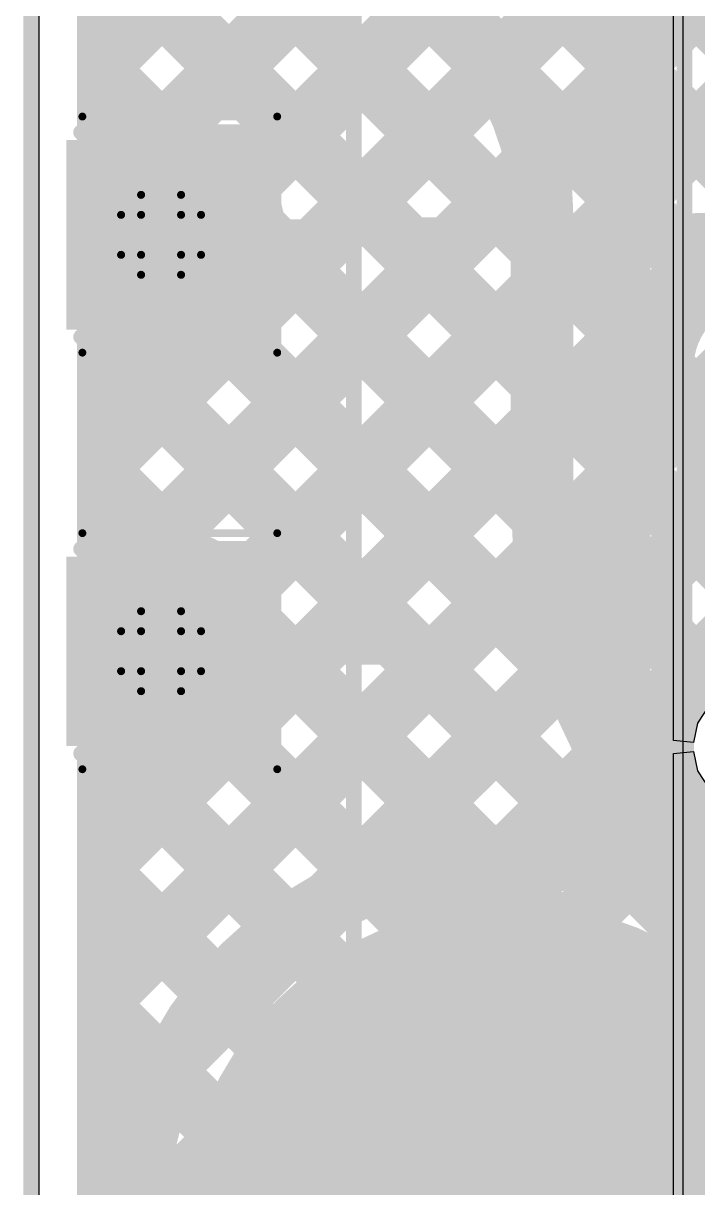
# Model space of a CAD drawing. Header units: millimetres. Extents: x 13 to 259, y -2 to 326.
# Drawn here: x 96.7 to 100.98, y 92.59 to 99.99 of the extents above; entities that cross this region are included whole.
import ezdxf

# ---------------------------------------------------------------- set-up
doc = ezdxf.new("R2010")
doc.units = ezdxf.units.MM
for name, color, linetype in [('BottomLayer', 5, 'Continuous'), ('BottomSolder', 6, 'Continuous'), ('ConnectLayer', 7, 'Continuous'), ('DrillDrawing', 1, 'Continuous'), ('Mechanical14', 56, 'Continuous'), ('Mechanical34', 56, 'Continuous'), ('Mechanical35', 56, 'Continuous'), ('Mechanical37', 56, 'Continuous'), ('Mechanical8', 56, 'Continuous'), ('MidLayer1', 16, 'Continuous'), ('MidLayer2', 76, 'Continuous'), ('MidLayer3', 90, 'Continuous'), ('MidLayer4', 156, 'Continuous'), ('MidLayer5', 130, 'Continuous'), ('MidLayer6', 216, 'Continuous'), ('MultiLayer', 9, 'Continuous'), ('TopLayer', 1, 'Continuous'), ('TopPaste', 8, 'Continuous'), ('TopSolder', 216, 'Continuous')]:
    doc.layers.add(name, color=color, linetype=linetype)

# ---------------------------------------------------------------- blocks, each defined once
blk = doc.blocks.new('PCB_CONN_0603F_51')
at = {"layer": 'Mechanical14', "const_width": 0.1}
for points in [[(0.508, 0.65), (-0.638, 0.65)], [(-0.638, 0.65), (-0.638, -0.65)], [(0.508, -0.65), (-0.638, -0.65)]]:
    blk.add_lwpolyline(points, dxfattribs=at)
at = {"layer": 'Mechanical14', "const_width": 0.05}
for points in [[(-0.663, 0.65, 1), (-0.613, 0.65, 1)], [(-0.663, 0.65, 1), (-0.613, 0.65, 1)], [(0.483, 0.65, 1), (0.533, 0.65, 1)], [(-0.663, -0.65, 1), (-0.613, -0.65, 1)], [(-0.663, -0.65, 1), (-0.613, -0.65, 1)], [(0.483, -0.65, 1), (0.533, -0.65, 1)]]:
    blk.add_lwpolyline(points, format="xyb", close=True, dxfattribs=at)
at = {"layer": 'Mechanical34', "const_width": 0.05}
blk.add_lwpolyline([(0.5, -0.75), (-0.738, -0.75)], dxfattribs=at)
at = {"layer": 'Mechanical34', "const_width": 0.025}
for points in [[(-0.7505, -0.75, 1), (-0.7255, -0.75, 1)], [(0.4875, -0.75, 1), (0.5125, -0.75, 1)]]:
    blk.add_lwpolyline(points, format="xyb", close=True, dxfattribs=at)
at = {"layer": 'Mechanical35', "const_width": 0.05}
blk.add_lwpolyline([(0.5, 0.75), (-0.738, 0.75)], dxfattribs=at)
at = {"layer": 'Mechanical35', "const_width": 0.025}
for points in [[(-0.7505, 0.75, 1), (-0.7255, 0.75, 1)], [(0.4875, 0.75, 1), (0.5125, 0.75, 1)]]:
    blk.add_lwpolyline(points, format="xyb", close=True, dxfattribs=at)
at = {"layer": 'Mechanical37', "const_width": 0.05}
blk.add_lwpolyline([(-0.738, 0.75), (-0.738, -0.75)], dxfattribs=at)
at = {"layer": 'Mechanical37', "const_width": 0.025}
for points in [[(-0.7505, 0.75, 1), (-0.7255, 0.75, 1)], [(-0.7505, -0.75, 1), (-0.7255, -0.75, 1)]]:
    blk.add_lwpolyline(points, format="xyb", close=True, dxfattribs=at)
at = {"layer": 'TopLayer'}
blk.add_solid([(-0.5, -0.4986), (0.5, -0.4986), (-0.5, 0.5014), (0.5, 0.5014)], dxfattribs=at)
at = {"layer": 'TopPaste'}
blk.add_solid([(-0.5, -0.4986), (0.5, -0.4986), (-0.5, 0.5014), (0.5, 0.5014)], dxfattribs=at)
at = {"layer": 'TopSolder'}
blk.add_solid([(-0.6016, -0.6002), (0.6016, -0.6002), (-0.6016, 0.603), (0.6016, 0.603)], dxfattribs=at)
blk = doc.blocks.new('PCB_CONN_0603F_57')
at = {"layer": 'Mechanical14', "const_width": 0.1}
for points in [[(0.508, 0.65), (-0.638, 0.65)], [(-0.638, 0.65), (-0.638, -0.65)], [(0.508, -0.65), (-0.638, -0.65)]]:
    blk.add_lwpolyline(points, dxfattribs=at)
at = {"layer": 'Mechanical14', "const_width": 0.05}
for points in [[(-0.663, 0.65, 1), (-0.613, 0.65, 1)], [(-0.663, 0.65, 1), (-0.613, 0.65, 1)], [(0.483, 0.65, 1), (0.533, 0.65, 1)], [(-0.663, -0.65, 1), (-0.613, -0.65, 1)], [(-0.663, -0.65, 1), (-0.613, -0.65, 1)], [(0.483, -0.65, 1), (0.533, -0.65, 1)]]:
    blk.add_lwpolyline(points, format="xyb", close=True, dxfattribs=at)
at = {"layer": 'Mechanical34', "const_width": 0.05}
blk.add_lwpolyline([(0.5, -0.75), (-0.738, -0.75)], dxfattribs=at)
at = {"layer": 'Mechanical34', "const_width": 0.025}
for points in [[(-0.7505, -0.75, 1), (-0.7255, -0.75, 1)], [(0.4875, -0.75, 1), (0.5125, -0.75, 1)]]:
    blk.add_lwpolyline(points, format="xyb", close=True, dxfattribs=at)
at = {"layer": 'Mechanical35', "const_width": 0.05}
blk.add_lwpolyline([(0.5, 0.75), (-0.738, 0.75)], dxfattribs=at)
at = {"layer": 'Mechanical35', "const_width": 0.025}
for points in [[(-0.7505, 0.75, 1), (-0.7255, 0.75, 1)], [(0.4875, 0.75, 1), (0.5125, 0.75, 1)]]:
    blk.add_lwpolyline(points, format="xyb", close=True, dxfattribs=at)
at = {"layer": 'Mechanical37', "const_width": 0.05}
blk.add_lwpolyline([(-0.738, 0.75), (-0.738, -0.75)], dxfattribs=at)
at = {"layer": 'Mechanical37', "const_width": 0.025}
for points in [[(-0.7505, 0.75, 1), (-0.7255, 0.75, 1)], [(-0.7505, -0.75, 1), (-0.7255, -0.75, 1)]]:
    blk.add_lwpolyline(points, format="xyb", close=True, dxfattribs=at)
at = {"layer": 'TopLayer'}
blk.add_solid([(-0.5, -0.5), (0.5, -0.5), (-0.5, 0.5), (0.5, 0.5)], dxfattribs=at)
at = {"layer": 'TopPaste'}
blk.add_solid([(-0.5, -0.5), (0.5, -0.5), (-0.5, 0.5), (0.5, 0.5)], dxfattribs=at)
at = {"layer": 'TopSolder'}
blk.add_solid([(-0.6016, -0.6016), (0.6016, -0.6016), (-0.6016, 0.6016), (0.6016, 0.6016)], dxfattribs=at)
blk = doc.blocks.new('MTG240_400_180')
at = {"layer": 'BottomLayer', "const_width": 2}
blk.add_lwpolyline([(-1, 0, 1), (1, 0, 1)], format="xyb", close=True, dxfattribs=at)
at = {"layer": 'BottomSolder', "const_width": 2.1016}
blk.add_lwpolyline([(-1.0508, 0, 1), (1.0508, 0, 1)], format="xyb", close=True, dxfattribs=at)
at = {"layer": 'MidLayer1', "const_width": 2}
blk.add_lwpolyline([(-1, 0, 1), (1, 0, 1)], format="xyb", close=True, dxfattribs=at)
at = {"layer": 'MidLayer2', "const_width": 2}
blk.add_lwpolyline([(-1, 0, 1), (1, 0, 1)], format="xyb", close=True, dxfattribs=at)
at = {"layer": 'MidLayer3', "const_width": 2}
blk.add_lwpolyline([(-1, 0, 1), (1, 0, 1)], format="xyb", close=True, dxfattribs=at)
at = {"layer": 'MidLayer4', "const_width": 2}
blk.add_lwpolyline([(-1, 0, 1), (1, 0, 1)], format="xyb", close=True, dxfattribs=at)
at = {"layer": 'MidLayer5', "const_width": 2}
blk.add_lwpolyline([(-1, 0, 1), (1, 0, 1)], format="xyb", close=True, dxfattribs=at)
at = {"layer": 'MidLayer6', "const_width": 2}
blk.add_lwpolyline([(-1, 0, 1), (1, 0, 1)], format="xyb", close=True, dxfattribs=at)
at = {"layer": 'MultiLayer', "const_width": 2}
blk.add_lwpolyline([(-1, 0, 1), (1, 0, 1)], format="xyb", close=True, dxfattribs=at)
at = {"layer": 'TopLayer', "const_width": 2}
blk.add_lwpolyline([(-1, 0, 1), (1, 0, 1)], format="xyb", close=True, dxfattribs=at)
at = {"layer": 'TopSolder', "const_width": 2.1016}
blk.add_lwpolyline([(-1.0508, 0, 1), (1.0508, 0, 1)], format="xyb", close=True, dxfattribs=at)

msp = doc.modelspace()

# ---------------------------------------------------------------- linework, layer by layer
at = {"layer": 'BottomLayer', "const_width": 0.25}
for points in [[(97.45, 98.6453, 1), (97.7, 98.6453, 1)], [(97.45, 96, 1), (97.7, 96, 1)]]:
    msp.add_lwpolyline(points, format="xyb", close=True, dxfattribs=at)
at = {"layer": 'ConnectLayer'}
for p, q in [((96.8, 84.7), (96.8, 118.759)), ((96.8, 84.7), (96.8, 118.759)), ((100.8311, 95.4323), (100.8311, 109.8588)), ((101.0689, 95.6723), (100.9827, 95.5433)), ((100.9827, 95.5433), (100.9581, 95.4198)), ((100.9581, 95.4198), (100.8311, 95.4323)), ((100.8311, 95.3499), (100.9581, 95.3624)), ((100.9581, 95.3624), (100.9827, 95.2389)), ((100.8311, 77.725), (100.8311, 95.3499)), ((100.9827, 95.2389), (101.0689, 95.1099))]:
    msp.add_line(p, q, dxfattribs=at)
at = {"layer": 'ConnectLayer', "const_width": 0.4}
for points in [[(97.24, 99.7856), (104.7624, 107.308)], [(97.24, 99.7856), (104.7624, 107.308)], [(100.4845, 95.4323), (100.4845, 104.9965)], [(98.0488, 96.3517), (106.5338, 104.8368)], [(98.0488, 96.3517), (106.5338, 104.8368)], [(97.24, 94.6945), (106.7234, 104.1778)], [(97.24, 94.6945), (106.7234, 104.1778)], [(97.24, 99.7856), (101.35, 103.8956)], [(97.7301, 103.3708), (105.6939, 95.4069)], [(97.7301, 103.3708), (105.6939, 95.4069)], [(97.7301, 103.3708), (101.35, 99.7508)], [(97.24, 99.7856), (100.4845, 103.03)], [(97.24, 103.0123), (104.4715, 95.7808)], [(97.24, 103.0123), (104.4715, 95.7808)], [(97.24, 103.0123), (101.35, 98.9023)], [(97.24, 103.0122), (100.4845, 99.7678)], [(97.537, 99.234), (101.35, 103.0471)], [(97.537, 99.234), (100.7836, 102.4806)], [(97.537, 99.234), (100.7836, 102.4806)], [(98.0881, 98.9366), (101.35, 102.1986)], [(97.537, 99.234), (100.4845, 102.1815)], [(98.0881, 98.9366), (101.2212, 102.0698)], [(98.0881, 98.9366), (101.2212, 102.0698)], [(97.24, 97.24), (101.35, 101.35)], [(97.24, 97.24), (101.35, 101.35)], [(98.0881, 98.9366), (100.4845, 101.333)], [(98.1627, 101.2411), (101.0734, 98.3304)], [(98.1627, 101.2411), (101.0734, 98.3304)], [(98.1627, 101.2411), (101.35, 98.0538)], [(98.1627, 101.241), (100.4845, 98.9193)], [(97.24, 99.1309), (97.24, 100.8077)], [(97.24, 99.1309), (97.24, 100.8077)], [(97.24, 99.1309), (97.24, 100.8077)], [(97.24, 99.1309), (97.24, 100.8077)], [(97.24, 97.24), (100.7839, 100.7839)], [(97.24, 97.24), (100.7839, 100.7839)], [(97.24, 97.24), (100.7839, 100.7839)], [(97.24, 97.24), (100.7839, 100.7839)], [(97.8052, 100.7501), (100.7602, 97.7951)], [(97.8052, 100.7501), (100.7602, 97.7951)], [(97.8052, 100.7501), (101.35, 97.2052)], [(97.8052, 100.7501), (100.4845, 98.0708)], [(97.24, 99.1309), (97.24, 100.6112)], [(97.24, 99.7856), (97.9878, 100.5333)], [(97.417, 96.5684), (101.35, 100.5015)], [(98.0219, 100.5333), (99.9953, 98.56)], [(97.24, 97.24), (100.4845, 100.4845)], [(97.24, 97.24), (100.4845, 100.4845)], [(97.24, 100.4667), (102.4854, 95.2213)], [(97.24, 100.4667), (102.4854, 95.2213)], [(97.24, 100.4667), (101.35, 96.3567)], [(97.24, 100.4667), (99.9953, 97.7115)], [(97.24, 100.4667), (100.4845, 97.2223)], [(97.537, 99.234), (98.7531, 100.4502)], [(97.417, 96.5684), (101.2225, 100.374)], [(97.417, 96.5684), (101.2225, 100.374)], [(99.114, 100.2898), (99.7517, 99.6521)], [(98.0881, 98.9366), (99.3091, 100.1576)], [(97.24, 97.24), (99.7139, 99.7139)], [(97.24, 97.24), (99.7139, 99.7139)], [(97.24, 99.6182), (97.6251, 99.2332)], [(97.24, 99.6182), (97.6251, 99.2332)], [(97.24, 99.6182), (97.6251, 99.2332)], [(97.24, 99.6182), (97.6251, 99.2332)], [(97.24, 99.6181), (97.625, 99.2332)], [(97.417, 96.5684), (100.4845, 99.6359)], [(98.0488, 96.3517), (101.35, 99.653)], [(97.417, 96.5684), (99.9591, 99.1105)], [(97.24, 94.6945), (101.35, 98.8045)], [(98.0488, 96.3517), (100.4845, 98.7874)], [(99.9953, 96.9759), (99.9953, 98.7533)], [(98.1629, 98.6953), (100.9955, 95.8627)], [(98.1629, 98.6953), (100.9955, 95.8627)], [(98.1629, 98.6953), (100.9955, 95.8627)], [(98.1629, 98.6953), (99.9973, 96.861)], [(98.1629, 98.6953), (100.4845, 96.3737)], [(98.0488, 96.3517), (99.9953, 98.2982)], [(97.24, 96.4857), (97.24, 98.1596)], [(97.24, 96.4857), (97.24, 98.1596)], [(97.24, 96.4857), (97.24, 98.1596)], [(97.24, 96.4857), (97.24, 98.1596)], [(97.24, 96.4857), (97.24, 98.1596)], [(97.8734, 98.1363), (100.7836, 95.2261)], [(97.8734, 98.1363), (100.7836, 95.2261)], [(97.8734, 98.1363), (100.7836, 95.2261)], [(97.8734, 98.1363), (100.2132, 95.7965)], [(97.8734, 98.1363), (100.4845, 95.5252)], [(99.7942, 94.703), (103.2463, 98.1551)], [(99.7942, 94.703), (103.2463, 98.1551)], [(97.24, 93.8459), (101.35, 97.9559)], [(97.24, 94.6945), (100.4845, 97.9389)], [(97.24, 97.9211), (100.5926, 94.5685)], [(97.24, 97.9211), (100.5926, 94.5685)], [(97.24, 97.9211), (101.35, 93.8111)], [(97.24, 97.9211), (100.5926, 94.5685)], [(97.24, 97.9211), (100.4845, 94.6767)], [(97.24, 93.8459), (100.866, 97.4719)], [(97.24, 93.8459), (100.866, 97.4719)], [(97.24, 94.6945), (99.9953, 97.4497)], [(98.6556, 94.413), (101.4754, 97.2327)], [(98.6556, 94.413), (101.4754, 97.2327)], [(97.24, 92.9974), (101.35, 97.1074)], [(97.24, 93.8459), (100.4845, 97.0903)], [(97.24, 97.0726), (97.7488, 96.5638)], [(97.24, 97.0726), (97.7488, 96.5638)], [(97.24, 97.0726), (97.7488, 96.5638)], [(97.24, 97.0726), (97.7488, 96.5638)], [(97.24, 97.0726), (97.7487, 96.5639)], [(97.24, 93.8459), (100.0145, 96.6204)], [(97.24, 92.1489), (101.35, 96.2589)], [(98.6556, 94.413), (100.4845, 96.2418)], [(98.1389, 96.1738), (99.6166, 94.696)], [(98.1389, 96.1738), (99.6166, 94.696)], [(98.1389, 96.1738), (101.35, 92.9626)], [(98.1389, 96.1738), (99.6166, 94.696)], [(98.1389, 96.1737), (99.6166, 94.696)], [(98.6556, 94.413), (100.1672, 95.9246)], [(97.933, 95.531), (98.9258, 94.5383)], [(97.9331, 95.5311), (98.9258, 94.5383)], [(97.9331, 95.5311), (98.9258, 94.5383)], [(97.9331, 95.5311), (101.35, 92.1141)], [(97.9331, 95.5311), (98.9258, 94.5383)], [(97.24, 90.1674), (97.24, 95.5143)], [(97.24, 90.1674), (97.24, 95.5143)], [(97.24, 90.1674), (97.24, 95.5143)], [(97.24, 90.1674), (97.24, 95.5143)], [(97.24, 90.1674), (97.24, 95.5143)], [(99.7942, 94.703), (100.4909, 95.3998)], [(97.24, 95.3755), (98.3783, 94.2373)], [(97.24, 95.3755), (98.3783, 94.2373)], [(97.24, 95.3755), (101.35, 91.2655)], [(97.24, 95.3755), (98.3783, 94.2373)], [(97.24, 95.3755), (98.3783, 94.2373)], [(99.7942, 94.703), (100.43, 95.3388)], [(100.4845, 94.6035), (100.4845, 95.3499)], [(97.24, 91.3003), (100.9233, 94.9837)], [(100.5294, 94.5897), (100.9233, 94.9837)], [(100.5294, 94.5897), (100.9233, 94.9837)], [(101.1056, 94.3174), (101.7186, 94.9304)], [(101.1056, 94.3174), (101.7186, 94.9304)], [(100.5294, 94.5897), (100.7797, 94.84)], [(100.9618, 94.6424), (105.4977, 90.1066)], [(97.24, 90.4518), (101.35, 94.5618)], [(97.24, 94.527), (97.9425, 93.8245)], [(97.24, 94.527), (97.9425, 93.8245)], [(97.24, 94.527), (101.35, 90.417)], [(97.24, 94.527), (97.9425, 93.8245)], [(97.24, 94.527), (97.9425, 93.8245)], [(101.1056, 94.3174), (101.1962, 94.408)], [(97.8643, 90.2275), (101.35, 93.7133)], [(97.24, 93.6785), (97.6161, 93.3024)], [(97.24, 93.6785), (97.6161, 93.3024)], [(97.24, 93.6785), (101.35, 89.5685)], [(97.24, 93.6785), (97.6161, 93.3024)], [(97.24, 93.6784), (97.6161, 93.3024)], [(97.24, 92.9974), (97.687, 93.4444)], [(97.24, 92.9974), (97.687, 93.4444)], [(97.24, 92.9974), (97.687, 93.4444)], [(97.24, 92.9974), (97.687, 93.4444)], [(97.24, 92.83), (97.4223, 92.6477)], [(97.24, 92.83), (97.4223, 92.6477)], [(97.24, 92.83), (101.35, 88.72)], [(97.24, 92.83), (97.4223, 92.6477)], [(97.24, 92.8299), (97.4223, 92.6476)], [(98.19, 89.7047), (101.35, 92.8648)]]:
    msp.add_lwpolyline(points, dxfattribs=at)
for points in [[(98.2153, 100.5333, -0.414214), (99.9953, 98.7533)], [(101.0507, 100.4416, -0.135069), (101.5153, 98.7533)], [(97.24, 99.1309, -0.604412), (98.165, 98.6453)], [(97.24, 99.1309, -0.604412), (98.165, 98.6453)], [(97.24, 99.1309, -0.604412), (98.165, 98.6453)], [(97.24, 99.1309, -0.604412), (98.165, 98.6453)], [(97.24, 99.1309, -0.604412), (98.165, 98.6453)], [(98.165, 98.6453, -0.604412), (97.24, 98.1596)], [(98.165, 98.6453, -0.604412), (97.24, 98.1596)], [(98.165, 98.6453, -0.604412), (97.24, 98.1596)], [(98.165, 98.6453, -0.604412), (97.24, 98.1596)], [(98.165, 98.6453, -0.604412), (97.24, 98.1596)], [(100.9618, 94.6424, -0.198912), (99.9953, 96.9759)], [(97.24, 96.4857, -0.604412), (98.165, 96)], [(97.24, 96.4857, -0.604412), (98.165, 96)], [(97.24, 96.4857, -0.604412), (98.165, 96)], [(97.24, 96.4857, -0.604412), (98.165, 96)], [(97.24, 96.4857, -0.604412), (98.165, 96)], [(98.165, 96, -0.604412), (97.24, 95.5143)], [(98.165, 96, -0.604412), (97.24, 95.5143)], [(98.165, 96, -0.604412), (97.24, 95.5143)], [(98.165, 96, -0.604412), (97.24, 95.5143)], [(98.165, 96, -0.604412), (97.24, 95.5143)], [(101.35, 94.8011, -1), (101.35, 95.9811)], [(100.4845, 89.9965, -1.340327), (100.4845, 94.6035)]]:
    msp.add_lwpolyline(points, format="xyb", dxfattribs=at)
at = {"layer": 'ConnectLayer'}
for points, const_width in [([(99.2091, 100.1576, 1), (99.4091, 100.1576, 1)], 0.2), ([(97.14, 99.7856, 1), (97.34, 99.7856, 1)], 0.2), ([(97.14, 99.7856, 1), (97.34, 99.7856, 1)], 0.2), ([(97.14, 99.7856, 1), (97.34, 99.7856, 1)], 0.2), ([(97.14, 99.7856, 1), (97.34, 99.7856, 1)], 0.2), ([(97.14, 99.7856, 1), (97.34, 99.7856, 1)], 0.2), ([(100.3845, 99.7678, 1), (100.5845, 99.7678, 1)], 0.2), ([(99.6139, 99.7139, 1), (99.8139, 99.7139, 1)], 0.2), ([(99.6139, 99.7139, 1), (99.8139, 99.7139, 1)], 0.2), ([(97.14, 99.6182, 1), (97.34, 99.6182, 1)], 0.2), ([(97.14, 99.6182, 1), (97.34, 99.6182, 1)], 0.2), ([(97.14, 99.6182, 1), (97.34, 99.6182, 1)], 0.2), ([(97.14, 99.6182, 1), (97.34, 99.6182, 1)], 0.2), ([(97.14, 99.6181, 1), (97.34, 99.6181, 1)], 0.2), ([(99.6517, 99.6521, 1), (99.8517, 99.6521, 1)], 0.2), ([(100.3845, 99.6359, 1), (100.5845, 99.6359, 1)], 0.2), ([(97.437, 99.234, 1), (97.637, 99.234, 1)], 0.2), ([(97.437, 99.234, 1), (97.637, 99.234, 1)], 0.2), ([(97.437, 99.234, 1), (97.637, 99.234, 1)], 0.2), ([(97.437, 99.234, 1), (97.637, 99.234, 1)], 0.2), ([(97.437, 99.234, 1), (97.637, 99.234, 1)], 0.2), ([(97.525, 99.2332, 1), (97.725, 99.2332, 1)], 0.2), ([(97.5251, 99.2332, 1), (97.7251, 99.2332, 1)], 0.2), ([(97.5251, 99.2332, 1), (97.7251, 99.2332, 1)], 0.2), ([(97.5251, 99.2332, 1), (97.7251, 99.2332, 1)], 0.2), ([(97.5251, 99.2332, 1), (97.7251, 99.2332, 1)], 0.2), ([(97.14, 99.1309, 1), (97.34, 99.1309, 1)], 0.2), ([(97.14, 99.1309, 1), (97.34, 99.1309, 1)], 0.2), ([(97.14, 99.1309, 1), (97.34, 99.1309, 1)], 0.2), ([(97.14, 99.1309, 1), (97.34, 99.1309, 1)], 0.2), ([(97.14, 99.1309, 1), (97.34, 99.1309, 1)], 0.2), ([(97.14, 99.1309, 1), (97.34, 99.1309, 1)], 0.2), ([(97.14, 99.1309, 1), (97.34, 99.1309, 1)], 0.2), ([(97.14, 99.1309, 1), (97.34, 99.1309, 1)], 0.2), ([(97.14, 99.1309, 1), (97.34, 99.1309, 1)], 0.2), ([(97.14, 99.1309, 1), (97.34, 99.1309, 1)], 0.2), ([(99.8591, 99.1105, 1), (100.0591, 99.1105, 1)], 0.2), ([(97.9881, 98.9366, 1), (98.1881, 98.9366, 1)], 0.2), ([(97.9881, 98.9366, 1), (98.1881, 98.9366, 1)], 0.2), ([(97.9881, 98.9366, 1), (98.1881, 98.9366, 1)], 0.2), ([(97.9881, 98.9366, 1), (98.1881, 98.9366, 1)], 0.2), ([(97.9881, 98.9366, 1), (98.1881, 98.9366, 1)], 0.2), ([(100.3845, 98.9193, 1), (100.5845, 98.9193, 1)], 0.2), ([(100.3845, 98.7874, 1), (100.5845, 98.7874, 1)], 0.2), ([(99.8953, 98.7533, 1), (100.0953, 98.7533, 1)], 0.2), ([(99.8953, 98.7533, 1), (100.0953, 98.7533, 1)], 0.2), ([(98.0629, 98.6953, 1), (98.2629, 98.6953, 1)], 0.2), ([(98.0629, 98.6953, 1), (98.2629, 98.6953, 1)], 0.2), ([(98.0629, 98.6953, 1), (98.2629, 98.6953, 1)], 0.2), ([(98.0629, 98.6953, 1), (98.2629, 98.6953, 1)], 0.2), ([(98.0629, 98.6953, 1), (98.2629, 98.6953, 1)], 0.2), ([(98.065, 98.6453, 1), (98.265, 98.6453, 1)], 0.2), ([(98.065, 98.6453, 1), (98.265, 98.6453, 1)], 0.2), ([(98.065, 98.6453, 1), (98.265, 98.6453, 1)], 0.2), ([(98.065, 98.6453, 1), (98.265, 98.6453, 1)], 0.2), ([(98.065, 98.6453, 1), (98.265, 98.6453, 1)], 0.2), ([(98.065, 98.6453, 1), (98.265, 98.6453, 1)], 0.2), ([(98.065, 98.6453, 1), (98.265, 98.6453, 1)], 0.2), ([(98.065, 98.6453, 1), (98.265, 98.6453, 1)], 0.2), ([(98.065, 98.6453, 1), (98.265, 98.6453, 1)], 0.2), ([(98.065, 98.6453, 1), (98.265, 98.6453, 1)], 0.2), ([(99.8953, 98.56, 1), (100.0953, 98.56, 1)], 0.2), ([(101.94, 97.8093, 1), (100.76, 97.8093, 1)], 0.4), ([(101.94, 97.8093, 1), (100.76, 97.8093, 1)], 0.4), ([(99.8953, 98.2982, 1), (100.0953, 98.2982, 1)], 0.2), ([(100.9734, 98.3304, 1), (101.1734, 98.3304, 1)], 0.2), ([(100.9734, 98.3304, 1), (101.1734, 98.3304, 1)], 0.2), ([(97.14, 98.1596, 1), (97.34, 98.1596, 1)], 0.2), ([(97.14, 98.1596, 1), (97.34, 98.1596, 1)], 0.2), ([(97.14, 98.1596, 1), (97.34, 98.1596, 1)], 0.2), ([(97.14, 98.1596, 1), (97.34, 98.1596, 1)], 0.2), ([(97.14, 98.1596, 1), (97.34, 98.1596, 1)], 0.2), ([(97.14, 98.1596, 1), (97.34, 98.1596, 1)], 0.2), ([(97.14, 98.1596, 1), (97.34, 98.1596, 1)], 0.2), ([(97.14, 98.1596, 1), (97.34, 98.1596, 1)], 0.2), ([(97.14, 98.1596, 1), (97.34, 98.1596, 1)], 0.2), ([(97.14, 98.1596, 1), (97.34, 98.1596, 1)], 0.2), ([(97.7734, 98.1363, 1), (97.9734, 98.1363, 1)], 0.2), ([(97.7734, 98.1363, 1), (97.9734, 98.1363, 1)], 0.2), ([(97.7734, 98.1363, 1), (97.9734, 98.1363, 1)], 0.2), ([(97.7734, 98.1363, 1), (97.9734, 98.1363, 1)], 0.2), ([(97.7734, 98.1363, 1), (97.9734, 98.1363, 1)], 0.2), ([(100.3845, 98.0708, 1), (100.5845, 98.0708, 1)], 0.2), ([(97.14, 97.9211, 1), (97.34, 97.9211, 1)], 0.2), ([(97.14, 97.9211, 1), (97.34, 97.9211, 1)], 0.2), ([(97.14, 97.9211, 1), (97.34, 97.9211, 1)], 0.2), ([(97.14, 97.9211, 1), (97.34, 97.9211, 1)], 0.2), ([(97.14, 97.9211, 1), (97.34, 97.9211, 1)], 0.2), ([(100.3845, 97.9389, 1), (100.5845, 97.9389, 1)], 0.2), ([(100.66, 97.8093, 1), (100.86, 97.8093, 1)], 0.2), ([(100.66, 97.8093, 1), (100.86, 97.8093, 1)], 0.2), ([(100.6602, 97.7951, 1), (100.8602, 97.7951, 1)], 0.2), ([(100.6602, 97.7951, 1), (100.8602, 97.7951, 1)], 0.2), ([(99.8953, 97.7115, 1), (100.0953, 97.7115, 1)], 0.2), ([(100.766, 97.4719, 1), (100.966, 97.4719, 1)], 0.2), ([(100.766, 97.4719, 1), (100.966, 97.4719, 1)], 0.2), ([(99.8953, 97.4497, 1), (100.0953, 97.4497, 1)], 0.2), ([(97.14, 97.24, 1), (97.34, 97.24, 1)], 0.2), ([(97.14, 97.24, 1), (97.34, 97.24, 1)], 0.2), ([(97.14, 97.24, 1), (97.34, 97.24, 1)], 0.2), ([(97.14, 97.24, 1), (97.34, 97.24, 1)], 0.2), ([(97.14, 97.24, 1), (97.34, 97.24, 1)], 0.2), ([(97.14, 97.24, 1), (97.34, 97.24, 1)], 0.2), ([(97.14, 97.24, 1), (97.34, 97.24, 1)], 0.2), ([(97.14, 97.24, 1), (97.34, 97.24, 1)], 0.2), ([(97.14, 97.24, 1), (97.34, 97.24, 1)], 0.2), ([(97.14, 97.24, 1), (97.34, 97.24, 1)], 0.2), ([(100.3845, 97.2223, 1), (100.5845, 97.2223, 1)], 0.2), ([(100.3845, 97.0903, 1), (100.5845, 97.0903, 1)], 0.2), ([(97.14, 97.0726, 1), (97.34, 97.0726, 1)], 0.2), ([(97.14, 97.0726, 1), (97.34, 97.0726, 1)], 0.2), ([(97.14, 97.0726, 1), (97.34, 97.0726, 1)], 0.2), ([(97.14, 97.0726, 1), (97.34, 97.0726, 1)], 0.2), ([(97.14, 97.0726, 1), (97.34, 97.0726, 1)], 0.2), ([(99.8953, 96.9759, 1), (100.0953, 96.9759, 1)], 0.2), ([(99.8953, 96.9759, 1), (100.0953, 96.9759, 1)], 0.2), ([(99.8973, 96.861, 1), (100.0973, 96.861, 1)], 0.2), ([(97.317, 96.5684, 1), (97.517, 96.5684, 1)], 0.2), ([(97.317, 96.5684, 1), (97.517, 96.5684, 1)], 0.2), ([(97.317, 96.5684, 1), (97.517, 96.5684, 1)], 0.2), ([(97.317, 96.5684, 1), (97.517, 96.5684, 1)], 0.2), ([(97.317, 96.5684, 1), (97.517, 96.5684, 1)], 0.2), ([(99.9145, 96.6204, 1), (100.1145, 96.6204, 1)], 0.2), ([(97.6487, 96.5639, 1), (97.8487, 96.5639, 1)], 0.2), ([(97.6488, 96.5638, 1), (97.8488, 96.5638, 1)], 0.2), ([(97.6488, 96.5638, 1), (97.8488, 96.5638, 1)], 0.2), ([(97.6488, 96.5638, 1), (97.8488, 96.5638, 1)], 0.2), ([(97.6488, 96.5638, 1), (97.8488, 96.5638, 1)], 0.2), ([(97.14, 96.4857, 1), (97.34, 96.4857, 1)], 0.2), ([(97.14, 96.4857, 1), (97.34, 96.4857, 1)], 0.2), ([(97.14, 96.4857, 1), (97.34, 96.4857, 1)], 0.2), ([(97.14, 96.4857, 1), (97.34, 96.4857, 1)], 0.2), ([(97.14, 96.4857, 1), (97.34, 96.4857, 1)], 0.2), ([(97.14, 96.4857, 1), (97.34, 96.4857, 1)], 0.2), ([(97.14, 96.4857, 1), (97.34, 96.4857, 1)], 0.2), ([(97.14, 96.4857, 1), (97.34, 96.4857, 1)], 0.2), ([(97.14, 96.4857, 1), (97.34, 96.4857, 1)], 0.2), ([(97.14, 96.4857, 1), (97.34, 96.4857, 1)], 0.2), ([(97.9488, 96.3517, 1), (98.1488, 96.3517, 1)], 0.2), ([(97.9488, 96.3517, 1), (98.1488, 96.3517, 1)], 0.2), ([(97.9488, 96.3517, 1), (98.1488, 96.3517, 1)], 0.2), ([(97.9488, 96.3517, 1), (98.1488, 96.3517, 1)], 0.2), ([(97.9488, 96.3517, 1), (98.1488, 96.3517, 1)], 0.2), ([(100.3845, 96.3737, 1), (100.5845, 96.3737, 1)], 0.2), ([(100.3845, 96.2418, 1), (100.5845, 96.2418, 1)], 0.2), ([(98.0389, 96.1738, 1), (98.2389, 96.1738, 1)], 0.2), ([(98.0389, 96.1738, 1), (98.2389, 96.1738, 1)], 0.2), ([(98.0389, 96.1738, 1), (98.2389, 96.1738, 1)], 0.2), ([(98.0389, 96.1738, 1), (98.2389, 96.1738, 1)], 0.2), ([(98.0389, 96.1737, 1), (98.2389, 96.1737, 1)], 0.2), ([(98.065, 96, 1), (98.265, 96, 1)], 0.2), ([(98.065, 96, 1), (98.265, 96, 1)], 0.2), ([(98.065, 96, 1), (98.265, 96, 1)], 0.2), ([(98.065, 96, 1), (98.265, 96, 1)], 0.2), ([(98.065, 96, 1), (98.265, 96, 1)], 0.2), ([(98.065, 96, 1), (98.265, 96, 1)], 0.2), ([(98.065, 96, 1), (98.265, 96, 1)], 0.2), ([(98.065, 96, 1), (98.265, 96, 1)], 0.2), ([(98.065, 96, 1), (98.265, 96, 1)], 0.2), ([(98.065, 96, 1), (98.265, 96, 1)], 0.2), ([(101.94, 95.3911, 1), (100.76, 95.3911, 1)], 0.4), ([(101.94, 95.3911, 1), (100.76, 95.3911, 1)], 0.4), ([(100.0672, 95.9246, 1), (100.2672, 95.9246, 1)], 0.2), ([(100.8955, 95.8627, 1), (101.0955, 95.8627, 1)], 0.2), ([(100.8955, 95.8627, 1), (101.0955, 95.8627, 1)], 0.2), ([(100.8955, 95.8627, 1), (101.0955, 95.8627, 1)], 0.2), ([(100.1132, 95.7965, 1), (100.3132, 95.7965, 1)], 0.2), ([(97.833, 95.531, 1), (98.033, 95.531, 1)], 0.2), ([(97.8331, 95.5311, 1), (98.0331, 95.5311, 1)], 0.2), ([(97.8331, 95.5311, 1), (98.0331, 95.5311, 1)], 0.2), ([(97.8331, 95.5311, 1), (98.0331, 95.5311, 1)], 0.2), ([(97.8331, 95.5311, 1), (98.0331, 95.5311, 1)], 0.2), ([(97.14, 95.5143, 1), (97.34, 95.5143, 1)], 0.2), ([(97.14, 95.5143, 1), (97.34, 95.5143, 1)], 0.2), ([(97.14, 95.5143, 1), (97.34, 95.5143, 1)], 0.2), ([(97.14, 95.5143, 1), (97.34, 95.5143, 1)], 0.2), ([(97.14, 95.5143, 1), (97.34, 95.5143, 1)], 0.2), ([(97.14, 95.5143, 1), (97.34, 95.5143, 1)], 0.2), ([(97.14, 95.5143, 1), (97.34, 95.5143, 1)], 0.2), ([(97.14, 95.5143, 1), (97.34, 95.5143, 1)], 0.2), ([(97.14, 95.5143, 1), (97.34, 95.5143, 1)], 0.2), ([(97.14, 95.5143, 1), (97.34, 95.5143, 1)], 0.2), ([(100.3845, 95.5252, 1), (100.5845, 95.5252, 1)], 0.2), ([(100.3845, 95.4323, 1), (100.5845, 95.4323, 1)], 0.2), ([(100.3909, 95.3998, 1), (100.5909, 95.3998, 1)], 0.2), ([(100.66, 95.3911, 1), (100.86, 95.3911, 1)], 0.2), ([(100.66, 95.3911, 1), (100.86, 95.3911, 1)], 0.2), ([(97.14, 95.3755, 1), (97.34, 95.3755, 1)], 0.2), ([(97.14, 95.3755, 1), (97.34, 95.3755, 1)], 0.2), ([(97.14, 95.3755, 1), (97.34, 95.3755, 1)], 0.2), ([(97.14, 95.3755, 1), (97.34, 95.3755, 1)], 0.2), ([(97.14, 95.3755, 1), (97.34, 95.3755, 1)], 0.2), ([(100.33, 95.3388, 1), (100.53, 95.3388, 1)], 0.2), ([(100.3845, 95.3499, 1), (100.5845, 95.3499, 1)], 0.2), ([(100.6836, 95.2261, 1), (100.8836, 95.2261, 1)], 0.2), ([(100.6836, 95.2261, 1), (100.8836, 95.2261, 1)], 0.2), ([(100.6836, 95.2261, 1), (100.8836, 95.2261, 1)], 0.2), ([(100.8233, 94.9837, 1), (101.0233, 94.9837, 1)], 0.2), ([(100.8233, 94.9837, 1), (101.0233, 94.9837, 1)], 0.2), ([(100.8233, 94.9837, 1), (101.0233, 94.9837, 1)], 0.2), ([(100.6797, 94.84, 1), (100.8797, 94.84, 1)], 0.2), ([(97.14, 94.6945, 1), (97.34, 94.6945, 1)], 0.2), ([(97.14, 94.6945, 1), (97.34, 94.6945, 1)], 0.2), ([(97.14, 94.6945, 1), (97.34, 94.6945, 1)], 0.2), ([(97.14, 94.6945, 1), (97.34, 94.6945, 1)], 0.2), ([(97.14, 94.6945, 1), (97.34, 94.6945, 1)], 0.2), ([(102.203, 92.3, 1), (97.397, 92.3, 1)], 0.4), ([(102.203, 92.3, 1), (97.397, 92.3, 1)], 0.4), ([(102.203, 92.3, 1), (97.397, 92.3, 1)], 0.4), ([(99.5166, 94.696, 1), (99.7166, 94.696, 1)], 0.2), ([(99.5166, 94.696, 1), (99.7166, 94.696, 1)], 0.2), ([(99.5166, 94.696, 1), (99.7166, 94.696, 1)], 0.2), ([(99.5166, 94.696, 1), (99.7166, 94.696, 1)], 0.2), ([(99.6942, 94.703, 1), (99.8942, 94.703, 1)], 0.2), ([(99.6942, 94.703, 1), (99.8942, 94.703, 1)], 0.2), ([(99.6942, 94.703, 1), (99.8942, 94.703, 1)], 0.2), ([(99.6942, 94.703, 1), (99.8942, 94.703, 1)], 0.2), ([(100.3845, 94.6767, 1), (100.5845, 94.6767, 1)], 0.2), ([(100.8618, 94.6424, 1), (101.0618, 94.6424, 1)], 0.2), ([(100.8618, 94.6424, 1), (101.0618, 94.6424, 1)], 0.2), ([(100.3845, 94.6035, 1), (100.5845, 94.6035, 1)], 0.2), ([(100.3845, 94.6035, 1), (100.5845, 94.6035, 1)], 0.2), ([(100.4294, 94.5897, 1), (100.6294, 94.5897, 1)], 0.2), ([(100.4294, 94.5897, 1), (100.6294, 94.5897, 1)], 0.2), ([(100.4294, 94.5897, 1), (100.6294, 94.5897, 1)], 0.2), ([(100.4926, 94.5685, 1), (100.6926, 94.5685, 1)], 0.2), ([(100.4926, 94.5685, 1), (100.6926, 94.5685, 1)], 0.2), ([(100.4926, 94.5685, 1), (100.6926, 94.5685, 1)], 0.2), ([(97.14, 94.527, 1), (97.34, 94.527, 1)], 0.2), ([(97.14, 94.527, 1), (97.34, 94.527, 1)], 0.2), ([(97.14, 94.527, 1), (97.34, 94.527, 1)], 0.2), ([(97.14, 94.527, 1), (97.34, 94.527, 1)], 0.2), ([(97.14, 94.527, 1), (97.34, 94.527, 1)], 0.2), ([(98.8258, 94.5383, 1), (99.0258, 94.5383, 1)], 0.2), ([(98.8258, 94.5383, 1), (99.0258, 94.5383, 1)], 0.2), ([(98.8258, 94.5383, 1), (99.0258, 94.5383, 1)], 0.2), ([(98.8258, 94.5383, 1), (99.0258, 94.5383, 1)], 0.2), ([(98.5556, 94.413, 1), (98.7556, 94.413, 1)], 0.2), ([(98.5556, 94.413, 1), (98.7556, 94.413, 1)], 0.2), ([(98.5556, 94.413, 1), (98.7556, 94.413, 1)], 0.2), ([(98.5556, 94.413, 1), (98.7556, 94.413, 1)], 0.2), ([(101.0056, 94.3174, 1), (101.2056, 94.3174, 1)], 0.2), ([(101.0056, 94.3174, 1), (101.2056, 94.3174, 1)], 0.2), ([(101.0056, 94.3174, 1), (101.2056, 94.3174, 1)], 0.2), ([(98.2783, 94.2373, 1), (98.4783, 94.2373, 1)], 0.2), ([(98.2783, 94.2373, 1), (98.4783, 94.2373, 1)], 0.2), ([(98.2783, 94.2373, 1), (98.4783, 94.2373, 1)], 0.2), ([(98.2783, 94.2373, 1), (98.4783, 94.2373, 1)], 0.2), ([(97.14, 93.8459, 1), (97.34, 93.8459, 1)], 0.2), ([(97.14, 93.8459, 1), (97.34, 93.8459, 1)], 0.2), ([(97.14, 93.8459, 1), (97.34, 93.8459, 1)], 0.2), ([(97.14, 93.8459, 1), (97.34, 93.8459, 1)], 0.2), ([(97.14, 93.8459, 1), (97.34, 93.8459, 1)], 0.2), ([(97.8425, 93.8245, 1), (98.0425, 93.8245, 1)], 0.2), ([(97.8425, 93.8245, 1), (98.0425, 93.8245, 1)], 0.2), ([(97.8425, 93.8245, 1), (98.0425, 93.8245, 1)], 0.2), ([(97.8425, 93.8245, 1), (98.0425, 93.8245, 1)], 0.2), ([(97.14, 93.6785, 1), (97.34, 93.6785, 1)], 0.2), ([(97.14, 93.6785, 1), (97.34, 93.6785, 1)], 0.2), ([(97.14, 93.6785, 1), (97.34, 93.6785, 1)], 0.2), ([(97.14, 93.6785, 1), (97.34, 93.6785, 1)], 0.2), ([(97.14, 93.6784, 1), (97.34, 93.6784, 1)], 0.2), ([(97.587, 93.4444, 1), (97.787, 93.4444, 1)], 0.2), ([(97.587, 93.4444, 1), (97.787, 93.4444, 1)], 0.2), ([(97.587, 93.4444, 1), (97.787, 93.4444, 1)], 0.2), ([(97.587, 93.4444, 1), (97.787, 93.4444, 1)], 0.2), ([(97.5161, 93.3024, 1), (97.7161, 93.3024, 1)], 0.2), ([(97.5161, 93.3024, 1), (97.7161, 93.3024, 1)], 0.2), ([(97.5161, 93.3024, 1), (97.7161, 93.3024, 1)], 0.2), ([(97.5161, 93.3024, 1), (97.7161, 93.3024, 1)], 0.2), ([(97.14, 92.9974, 1), (97.34, 92.9974, 1)], 0.2), ([(97.14, 92.9974, 1), (97.34, 92.9974, 1)], 0.2), ([(97.14, 92.9974, 1), (97.34, 92.9974, 1)], 0.2), ([(97.14, 92.9974, 1), (97.34, 92.9974, 1)], 0.2), ([(97.14, 92.9974, 1), (97.34, 92.9974, 1)], 0.2), ([(97.14, 92.83, 1), (97.34, 92.83, 1)], 0.2), ([(97.14, 92.83, 1), (97.34, 92.83, 1)], 0.2), ([(97.14, 92.83, 1), (97.34, 92.83, 1)], 0.2), ([(97.14, 92.83, 1), (97.34, 92.83, 1)], 0.2), ([(97.14, 92.8299, 1), (97.34, 92.8299, 1)], 0.2), ([(97.3223, 92.6477, 1), (97.5223, 92.6477, 1)], 0.2), ([(97.3223, 92.6477, 1), (97.5223, 92.6477, 1)], 0.2), ([(97.3223, 92.6477, 1), (97.5223, 92.6477, 1)], 0.2), ([(97.3223, 92.6476, 1), (97.5223, 92.6476, 1)], 0.2)]:
    msp.add_lwpolyline(points, format="xyb", close=True, dxfattribs=dict(at, const_width=const_width))
at = {"layer": 'DrillDrawing', "const_width": 0.0508}
for points in [[(97.448, 98.7723), (97.448, 98.8993)], [(97.448, 98.8993), (97.702, 98.8993)], [(97.702, 98.7723), (97.702, 98.8993)], [(97.321, 98.5183), (97.321, 98.7723)], [(97.321, 98.7723), (97.448, 98.7723)], [(97.702, 98.7723), (97.829, 98.7723)], [(97.829, 98.5183), (97.829, 98.7723)], [(97.321, 98.5183), (97.448, 98.5183)], [(97.448, 98.3913), (97.448, 98.5183)], [(97.702, 98.5183), (97.829, 98.5183)], [(97.702, 98.3913), (97.702, 98.5183)], [(97.448, 98.3913), (97.702, 98.3913)], [(97.448, 96.127), (97.448, 96.254)], [(97.448, 96.254), (97.702, 96.254)], [(97.702, 96.127), (97.702, 96.254)], [(97.321, 95.873), (97.321, 96.127)], [(97.321, 96.127), (97.448, 96.127)], [(97.702, 96.127), (97.829, 96.127)], [(97.829, 95.873), (97.829, 96.127)], [(97.321, 95.873), (97.448, 95.873)], [(97.448, 95.746), (97.448, 95.873)], [(97.702, 95.873), (97.829, 95.873)], [(97.702, 95.746), (97.702, 95.873)], [(97.448, 95.746), (97.702, 95.746)]]:
    msp.add_lwpolyline(points, dxfattribs=at)
at = {"layer": 'DrillDrawing', "const_width": 0.0254}
for points in [[(97.4353, 98.8993, 1), (97.4607, 98.8993, 1)], [(97.4353, 98.8993, 1), (97.4607, 98.8993, 1)], [(97.6893, 98.8993, 1), (97.7147, 98.8993, 1)], [(97.6893, 98.8993, 1), (97.7147, 98.8993, 1)], [(97.3083, 98.7723, 1), (97.3337, 98.7723, 1)], [(97.3083, 98.7723, 1), (97.3337, 98.7723, 1)], [(97.4353, 98.7723, 1), (97.4607, 98.7723, 1)], [(97.4353, 98.7723, 1), (97.4607, 98.7723, 1)], [(97.6893, 98.7723, 1), (97.7147, 98.7723, 1)], [(97.6893, 98.7723, 1), (97.7147, 98.7723, 1)], [(97.8163, 98.7723, 1), (97.8417, 98.7723, 1)], [(97.8163, 98.7723, 1), (97.8417, 98.7723, 1)], [(97.3083, 98.5183, 1), (97.3337, 98.5183, 1)], [(97.3083, 98.5183, 1), (97.3337, 98.5183, 1)], [(97.4353, 98.5183, 1), (97.4607, 98.5183, 1)], [(97.4353, 98.5183, 1), (97.4607, 98.5183, 1)], [(97.6893, 98.5183, 1), (97.7147, 98.5183, 1)], [(97.6893, 98.5183, 1), (97.7147, 98.5183, 1)], [(97.8163, 98.5183, 1), (97.8417, 98.5183, 1)], [(97.8163, 98.5183, 1), (97.8417, 98.5183, 1)], [(97.4353, 98.3913, 1), (97.4607, 98.3913, 1)], [(97.4353, 98.3913, 1), (97.4607, 98.3913, 1)], [(97.6893, 98.3913, 1), (97.7147, 98.3913, 1)], [(97.6893, 98.3913, 1), (97.7147, 98.3913, 1)], [(97.4353, 96.254, 1), (97.4607, 96.254, 1)], [(97.4353, 96.254, 1), (97.4607, 96.254, 1)], [(97.6893, 96.254, 1), (97.7147, 96.254, 1)], [(97.6893, 96.254, 1), (97.7147, 96.254, 1)], [(97.3083, 96.127, 1), (97.3337, 96.127, 1)], [(97.3083, 96.127, 1), (97.3337, 96.127, 1)], [(97.4353, 96.127, 1), (97.4607, 96.127, 1)], [(97.4353, 96.127, 1), (97.4607, 96.127, 1)], [(97.6893, 96.127, 1), (97.7147, 96.127, 1)], [(97.6893, 96.127, 1), (97.7147, 96.127, 1)], [(97.8163, 96.127, 1), (97.8417, 96.127, 1)], [(97.8163, 96.127, 1), (97.8417, 96.127, 1)], [(97.3083, 95.873, 1), (97.3337, 95.873, 1)], [(97.3083, 95.873, 1), (97.3337, 95.873, 1)], [(97.4353, 95.873, 1), (97.4607, 95.873, 1)], [(97.4353, 95.873, 1), (97.4607, 95.873, 1)], [(97.6893, 95.873, 1), (97.7147, 95.873, 1)], [(97.6893, 95.873, 1), (97.7147, 95.873, 1)], [(97.8163, 95.873, 1), (97.8417, 95.873, 1)], [(97.8163, 95.873, 1), (97.8417, 95.873, 1)], [(97.4353, 95.746, 1), (97.4607, 95.746, 1)], [(97.4353, 95.746, 1), (97.4607, 95.746, 1)], [(97.6893, 95.746, 1), (97.7147, 95.746, 1)], [(97.6893, 95.746, 1), (97.7147, 95.746, 1)]]:
    msp.add_lwpolyline(points, format="xyb", close=True, dxfattribs=at)
at = {"layer": 'Mechanical34', "const_width": 0.1}
for points in [[(96.7496, 84.85), (96.7496, 118.85)], [(97.1996, 84.7), (97.1996, 118.7503)], [(100.9, 94), (100.9, 105.55)], [(99.8246, 92.3), (99.8246, 94.25)]]:
    msp.add_lwpolyline(points, dxfattribs=at)
at = {"layer": 'Mechanical34'}
for points, const_width in [([(101.8396, 92.275, 1), (97.8105, 92.275, 1)], 0.1), ([(99.7996, 94.25, 1), (99.8496, 94.25, 1)], 0.05), ([(100.875, 94, 1), (100.925, 94, 1)], 0.05), ([(101.0166, 92.3, 1), (98.6166, 92.3, 1)], 0.1)]:
    msp.add_lwpolyline(points, format="xyb", close=True, dxfattribs=dict(at, const_width=const_width))
at = {"layer": 'Mechanical8', "const_width": 0.1}
msp.add_lwpolyline([(98.8, 76.6), (98.8, 126.6)], dxfattribs=at)
at = {"layer": 'MidLayer1', "const_width": 0.25}
for points in [[(97.45, 98.6453, 1), (97.7, 98.6453, 1)], [(97.45, 96, 1), (97.7, 96, 1)]]:
    msp.add_lwpolyline(points, format="xyb", close=True, dxfattribs=at)
at = {"layer": 'MidLayer2'}
for points, const_width in [([(97.45, 98.6453, 1), (97.7, 98.6453, 1)], 0.25), ([(97.5326, 98.6453, 1), (97.6175, 98.6453, 1)], 0.085), ([(100.124, 96.5164, 1), (100.209, 96.5164, 1)], 0.085), ([(100.124, 96.5164, 1), (100.209, 96.5164, 1)], 0.085), ([(100.0076, 96.4, 1), (100.0925, 96.4, 1)], 0.085), ([(100.0076, 96.4, 1), (100.0925, 96.4, 1)], 0.085), ([(97.45, 96, 1), (97.7, 96, 1)], 0.25), ([(97.5326, 96, 1), (97.6175, 96, 1)], 0.085), ([(99.0419, 96, 1), (99.1269, 96, 1)], 0.085), ([(99.0419, 96, 1), (99.1269, 96, 1)], 0.085)]:
    msp.add_lwpolyline(points, format="xyb", close=True, dxfattribs=dict(at, const_width=const_width))
at = {"layer": 'MidLayer2', "const_width": 0.17}
for points in [[(97.575, 98.6453), (103.355, 98.735)], [(100.05, 96.4), (100.1665, 96.5164)], [(97.575, 96), (99.0844, 96)]]:
    msp.add_lwpolyline(points, dxfattribs=at)
for points in [[(100.1665, 96.5164, -0.198912), (101.9625, 97.2604)], [(100.05, 96.4, -0.198912), (99.0844, 96)]]:
    msp.add_lwpolyline(points, format="xyb", dxfattribs=at)
at = {"layer": 'MidLayer3', "const_width": 0.12}
for points in [[(98.2153, 101.2933, -0.414214), (100.7553, 98.7533)], [(101.4992, 95.1798, -0.198912), (100.7553, 96.9759)]]:
    msp.add_lwpolyline(points, format="xyb", dxfattribs=at)
at = {"layer": 'MidLayer3'}
for points, const_width in [([(97.45, 98.6453, 1), (97.7, 98.6453, 1)], 0.25), ([(100.7253, 98.7533, 1), (100.7853, 98.7533, 1)], 0.06), ([(100.7253, 98.7533, 1), (100.7853, 98.7533, 1)], 0.06), ([(100.7253, 96.9759, 1), (100.7853, 96.9759, 1)], 0.06), ([(100.7253, 96.9759, 1), (100.7853, 96.9759, 1)], 0.06), ([(97.45, 96, 1), (97.7, 96, 1)], 0.25)]:
    msp.add_lwpolyline(points, format="xyb", close=True, dxfattribs=dict(at, const_width=const_width))
at = {"layer": 'MidLayer3', "const_width": 0.12}
msp.add_lwpolyline([(100.7553, 96.9759), (100.7553, 98.7533)], dxfattribs=at)
at = {"layer": 'MidLayer4', "const_width": 0.25}
for points in [[(97.45, 98.6453, 1), (97.7, 98.6453, 1)], [(97.45, 96, 1), (97.7, 96, 1)]]:
    msp.add_lwpolyline(points, format="xyb", close=True, dxfattribs=at)
at = {"layer": 'MidLayer5', "const_width": 0.25}
for points in [[(97.45, 98.6453, 1), (97.7, 98.6453, 1)], [(97.45, 96, 1), (97.7, 96, 1)]]:
    msp.add_lwpolyline(points, format="xyb", close=True, dxfattribs=at)
at = {"layer": 'MidLayer6', "const_width": 0.25}
for points in [[(97.45, 98.6453, 1), (97.7, 98.6453, 1)], [(97.45, 96, 1), (97.7, 96, 1)]]:
    msp.add_lwpolyline(points, format="xyb", close=True, dxfattribs=at)
at = {"layer": 'MultiLayer', "const_width": 0.25}
for points in [[(97.45, 98.6453, 1), (97.7, 98.6453, 1)], [(97.45, 96, 1), (97.7, 96, 1)]]:
    msp.add_lwpolyline(points, format="xyb", close=True, dxfattribs=at)
at = {"layer": 'TopLayer'}
msp.add_line((100.8898, 108.6741), (100.8898, 79.2626), dxfattribs=at)
at = {"layer": 'TopLayer', "const_width": 0.25}
for points in [[(97.45, 98.6453, 1), (97.7, 98.6453, 1)], [(97.45, 96, 1), (97.7, 96, 1)]]:
    msp.add_lwpolyline(points, format="xyb", close=True, dxfattribs=at)

# ---------------------------------------------------------------- block references
at = {"rotation": 180}
for name, p in [('PCB_CONN_0603F_51', (97.575, 98.6467)), ('PCB_CONN_0603F_57', (97.575, 96))]:
    msp.add_blockref(name, p, dxfattribs=at)
msp.add_blockref('MTG240_400_180', (99.8, 92.3))

doc.saveas('drawing.dxf')
